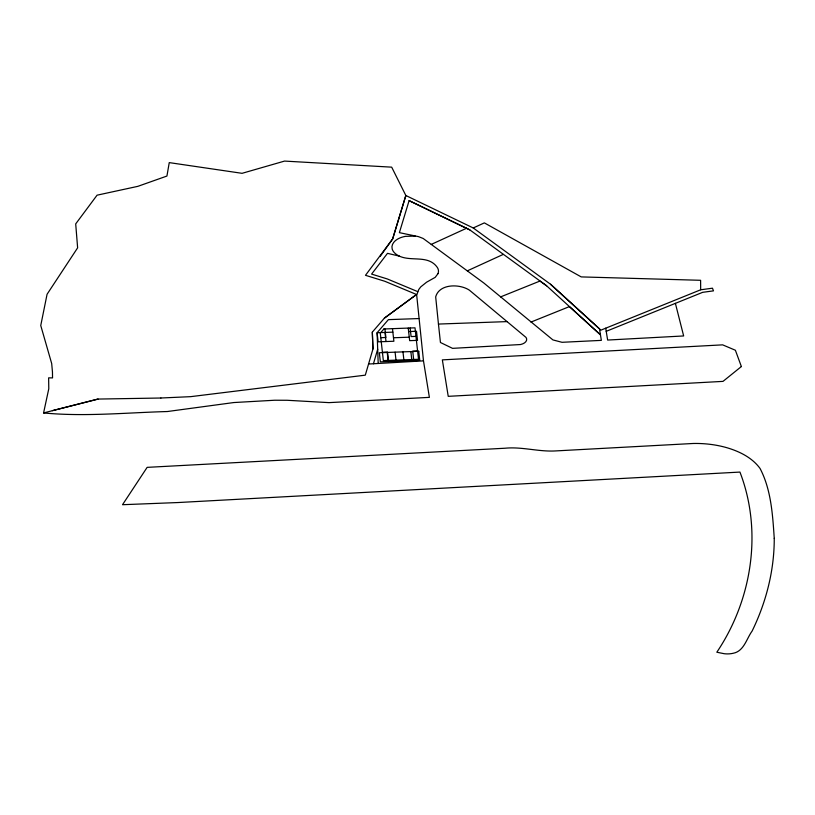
<?xml version="1.0" encoding="UTF-8"?>
<svg xmlns="http://www.w3.org/2000/svg" width="815" height="815" viewBox="0 0 815 815"><rect width="100%" height="100%" fill="white"/><g stroke="black" fill="none" stroke-linecap="round" stroke-linejoin="round"><path stroke-width="1.22" d="M438.001 273.646L435.21 277.345L426.612 282.184L420.774 286.86L418.767 289.488L416.689 295.132L423.484 360.872L429.383 397.363L328.995 402.63L287.186 400.277L274.696 400.236L233.803 402.549L167.35 411.534C126.193 412.665 84.679 416.862 43.582 412.94L48.788 388.735L48.635 377.854L52.547 377.905L52.455 371.925L51.691 363.561L40.75 325.521L47.066 294.276L77.629 247.831L75.703 223.891L97.067 195.182L137.827 186.35L166.932 176.05L169.255 162.613L242.065 173.32L284.547 161.085L391.689 167.157L405.839 195.498L473.25 227.966L550.512 284.231L600.9 330.146L700.676 289.794L712.473 288.194L713.471 290.863L702.662 292.33L606.217 331.328L607.644 340.049L683.653 335.953L675.391 303.353M380.147 256.44L392.657 238.907L405.839 195.498L392.667 238.907L365.487 275.307L384.772 281.257L416.536 294.5L384.415 318.125L372.333 332.123L372.944 349.034L365.303 375.155L190.639 396.661L160.901 398.005M368.584 364.02L373.453 363.755L377.691 349.238M530.962 322.078L569.451 306.593L600.472 334.843L546.641 285.821L469.827 229.891L409.099 200.633L399.381 232.652L418.503 236.645L423.168 238.469L483.835 283.009L552.916 339.916L562.014 342.3L601.348 340.375L599.494 328.863L550.512 284.231M384.405 318.125L416.547 294.49M431.278 244.408L466.506 228.282M473.24 227.966L484.355 222.882L581.217 276.906L700.605 280.299L700.676 289.794M467.352 270.835L503.181 254.433M500.583 296.904L540.009 281.032L546.641 285.821M160.912 398.015L98.044 399.065L43.582 412.94M98.044 399.065L52.404 410.638M373.453 363.755L423.484 360.872M392.871 332.143L377.111 332.734L378.191 363.49M408.631 331.562L416.516 331.267L417.524 340.364L409.65 340.66L408.244 328.078M380.788 337.695L385.892 337.502L384.935 328.944M415.966 336.391L411.106 336.564L410.149 328.007M393.492 337.767L409.262 337.186M382.418 352.253L387.512 352.06L388.439 360.403M417.586 350.949L412.726 351.122L413.653 359.476M418.767 318.563L388.388 319.643L377.111 332.734L378.119 341.831L393.879 341.251L392.484 328.669M438.45 324.064L440.436 342.494L452.539 348.351L520.469 344.541A9.383 5.42 0 0 0 526.032 337.441L469.338 290.14C459.568 283.691 439.244 283.6 435.679 296.904L438.45 324.064L507.266 321.599M415.13 236.065L405.412 236.36A18.694 10.799 0 0 0 397.19 239.355C393.92 241.291 391.057 244.999 392.168 248.983A20.029 11.563 0 0 0 396.773 254.688C409.232 263.001 427.855 253.587 437.461 267.636A18.949 10.941 0 0 1 438.001 273.646M399.452 256.154L387.502 253.333L371.599 274.095L387.278 278.944L417.718 291.617M409.099 200.633L469.827 229.891M605.718 328.18L606.217 331.328M410.862 351.581L411.87 360.678M402.977 351.876L403.995 360.974M395.102 352.162L396.11 361.269M384.986 332.439L386.004 341.536M387.217 352.457L388.235 361.554M372.333 332.113L372.954 349.034M774.25 538.369C774.311 570.48 766.171 602.244 752.133 631.034C746.581 638.563 744.024 651.175 733.327 653.243A15.332 8.853 0 0 1 724.168 653.701L716.823 652.224C751.95 600.054 762.82 531.339 739.939 472.079L178.098 502.539L122.525 504.709L147.138 467.362L505.005 448.23C522.058 446.528 538.786 451.989 555.85 450.909L693.259 443.482A69.255 39.986 0 0 1 714.235 444.909A70.508 40.709 0 0 1 727.367 447.853C739.786 451.581 752.184 457.724 760.018 468.411C771.163 489.54 772.661 514.846 774.25 538.369M383.865 328.985L380.289 333.141L383.345 360.597L418.513 359.293L415.008 327.834L383.865 328.985M741.375 366.546L723.007 381.379L448.23 396.335L442.351 359.873L722.65 344.857L735.385 350.246L741.375 366.546M418.747 351.285L379.342 352.752L380.35 361.85L419.756 360.393L418.747 351.285"/></g></svg>
